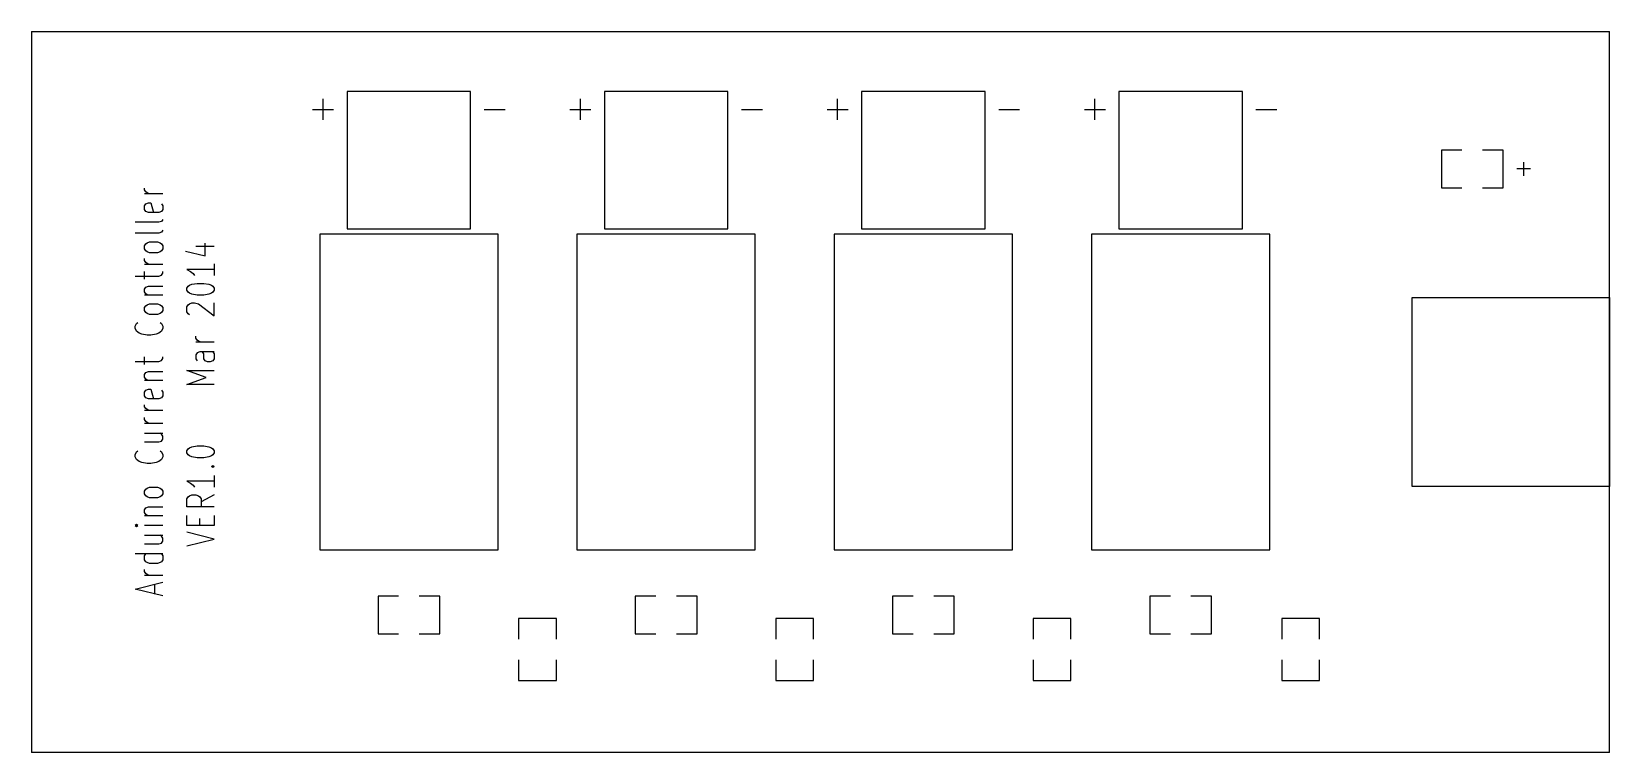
# Model space of a CAD drawing. Extents: x 43500 to 89500, y 31170 to 52170.
import ezdxf

# ---------------------------------------------------------------- set-up
doc = ezdxf.new("R2010")
doc.units = 0
doc.layers.add('BLACK', color=1, linetype='CONTINUOUS')

msp = doc.modelspace()

# ---------------------------------------------------------------- linework, layer by layer
at = {"layer": 'BLACK'}
for p, q in [((43500, 52170), (89500, 52170)), ((43500, 52170), (43500, 31170)), ((89500, 31170), (89500, 52170)), ((52000, 49596), (52000, 50206)), ((56300, 50420), (52700, 50420)), ((52700, 50420), (52700, 46420)), ((56300, 46420), (56300, 50420)), ((59500, 49596), (59500, 50206)), ((63800, 50420), (60200, 50420)), ((60200, 50420), (60200, 46420)), ((63800, 46420), (63800, 50420)), ((67000, 49596), (67000, 50206)), ((71300, 50420), (67700, 50420)), ((67700, 50420), (67700, 46420)), ((71300, 46420), (71300, 50420)), ((74500, 49596), (74500, 50206)), ((78800, 50420), (75200, 50420)), ((75200, 50420), (75200, 46420)), ((78800, 46420), (78800, 50420)), ((51695, 49901), (52305, 49901)), ((56695, 49901), (57305, 49901)), ((59195, 49901), (59805, 49901)), ((64195, 49901), (64805, 49901)), ((66695, 49901), (67305, 49901)), ((71695, 49901), (72305, 49901)), ((74195, 49901), (74805, 49901)), ((79195, 49901), (79805, 49901)), ((85200, 48720), (84600, 48720)), ((84600, 48720), (84600, 47620)), ((86400, 48720), (85800, 48720)), ((86400, 47620), (86400, 48720)), ((87000, 47970), (87000, 48370)), ((87200, 48170), (86800, 48170)), ((46790, 47555), (46790, 47612)), ((46829, 47498), (46790, 47555)), ((47324, 47441), (46790, 47441)), ((46867, 47469), (46829, 47498)), ((46943, 47441), (46867, 47469)), ((84600, 47620), (85200, 47620)), ((85800, 47620), (86400, 47620)), ((46790, 47098), (46829, 47155)), ((46790, 46984), (46790, 47098)), ((46829, 46927), (46790, 46984)), ((46829, 47155), (46905, 47184)), ((46905, 46898), (46829, 46927)), ((46905, 47184), (46981, 47184)), ((46981, 47184), (47057, 46898)), ((47286, 46927), (47210, 46898)), ((47286, 47155), (47324, 47098)), ((47324, 46984), (47286, 46927)), ((47324, 47098), (47324, 46984)), ((47210, 46613), (46524, 46613)), ((47210, 46898), (46905, 46898)), ((47286, 46641), (47210, 46613)), ((47324, 46699), (47286, 46641)), ((47210, 46299), (46524, 46299)), ((46829, 45984), (46867, 46013)), ((46867, 46013), (46943, 46042)), ((46943, 46042), (47171, 46042)), ((47171, 46042), (47248, 46013)), ((47286, 46327), (47210, 46299)), ((47248, 46013), (47286, 45984)), ((47324, 46385), (47286, 46327)), ((48557, 45634), (48557, 46006)), ((57100, 46270), (51900, 46270)), ((51900, 46270), (51900, 37070)), ((52700, 46420), (56300, 46420)), ((57100, 37070), (57100, 46270)), ((64600, 46270), (59400, 46270)), ((59400, 46270), (59400, 37070)), ((60200, 46420), (63800, 46420)), ((64600, 37070), (64600, 46270)), ((72100, 46270), (66900, 46270)), ((66900, 46270), (66900, 37070)), ((67700, 46420), (71300, 46420)), ((72100, 37070), (72100, 46270)), ((79600, 46270), (74400, 46270)), ((74400, 46270), (74400, 37070)), ((75200, 46420), (78800, 46420)), ((79600, 37070), (79600, 46270)), ((46790, 45927), (46829, 45984)), ((46790, 45842), (46790, 45927)), ((46829, 45784), (46790, 45842)), ((46790, 45499), (46790, 45556)), ((46867, 45756), (46829, 45784)), ((46943, 45727), (46867, 45756)), ((47171, 45727), (46943, 45727)), ((47248, 45756), (47171, 45727)), ((47286, 45784), (47248, 45756)), ((47286, 45984), (47324, 45927)), ((47324, 45842), (47286, 45784)), ((47324, 45927), (47324, 45842)), ((47986, 45777), (48557, 45634)), ((48290, 45920), (48824, 45920)), ((46829, 45442), (46790, 45499)), ((47324, 45385), (46790, 45385)), ((46790, 44956), (46790, 45185)), ((46867, 45413), (46829, 45442)), ((46943, 45385), (46867, 45413)), ((47286, 45070), (47324, 45128)), ((47324, 45128), (47324, 45185)), ((48824, 45235), (48024, 45235)), ((48024, 45235), (48138, 45178)), ((48138, 45178), (48214, 45120)), ((48214, 45120), (48252, 45063)), ((48824, 45406), (48824, 45063)), ((46524, 45042), (47210, 45042)), ((46790, 44670), (46829, 44727)), ((46790, 44585), (46790, 44670)), ((46829, 44727), (46905, 44756)), ((46905, 44756), (47324, 44756)), ((47210, 45042), (47286, 45070)), ((48024, 44692), (48062, 44749)), ((48024, 44635), (48024, 44692)), ((48062, 44578), (48024, 44635)), ((48062, 44749), (48100, 44778)), ((48100, 44778), (48176, 44807)), ((48176, 44807), (48329, 44835)), ((48329, 44835), (48519, 44835)), ((48519, 44835), (48671, 44807)), ((48671, 44807), (48748, 44778)), ((48748, 44778), (48786, 44749)), ((48786, 44749), (48824, 44692)), ((48824, 44635), (48786, 44578)), ((48824, 44692), (48824, 44635)), ((46829, 44527), (46790, 44585)), ((46790, 44499), (47324, 44499)), ((46790, 44127), (46829, 44184)), ((46867, 44499), (46829, 44527)), ((46829, 44184), (46867, 44213)), ((46867, 44213), (46943, 44242)), ((46943, 44242), (47171, 44242)), ((47171, 44242), (47248, 44213)), ((47248, 44213), (47286, 44184)), ((47286, 44184), (47324, 44127)), ((48024, 44150), (48062, 44207)), ((48100, 44549), (48062, 44578)), ((48062, 44207), (48100, 44236)), ((48176, 44521), (48100, 44549)), ((48100, 44236), (48176, 44264)), ((48329, 44492), (48176, 44521)), ((48176, 44264), (48252, 44264)), ((48252, 44264), (48367, 44236)), ((48519, 44492), (48329, 44492)), ((48367, 44236), (48824, 43893)), ((48671, 44521), (48519, 44492)), ((48748, 44549), (48671, 44521)), ((48786, 44578), (48748, 44549)), ((48824, 43893), (48824, 44264)), ((83750, 38920), (83750, 44420)), ((83750, 44420), (89500, 44420)), ((89500, 44420), (89500, 38920)), ((46790, 44042), (46790, 44127)), ((46829, 43984), (46790, 44042)), ((46867, 43956), (46829, 43984)), ((46943, 43927), (46867, 43956)), ((47171, 43927), (46943, 43927)), ((47248, 43956), (47171, 43927)), ((47286, 43984), (47248, 43956)), ((47324, 44042), (47286, 43984)), ((47324, 44127), (47324, 44042)), ((48024, 44007), (48024, 44150)), ((48062, 43950), (48024, 44007)), ((48100, 43921), (48062, 43950)), ((46524, 43584), (46562, 43670)), ((46524, 43527), (46524, 43584)), ((46562, 43442), (46524, 43527)), ((46562, 43670), (46600, 43699)), ((46638, 43384), (46562, 43442)), ((46714, 43356), (46638, 43384)), ((46867, 43327), (46714, 43356)), ((46981, 43327), (46867, 43327)), ((47133, 43356), (46981, 43327)), ((47210, 43384), (47133, 43356)), ((47286, 43442), (47210, 43384)), ((47248, 43699), (47286, 43670)), ((47286, 43670), (47324, 43584)), ((47324, 43527), (47286, 43442)), ((47324, 43584), (47324, 43527)), ((48290, 43236), (48290, 43293)), ((48329, 43179), (48290, 43236)), ((48824, 43122), (48290, 43122)), ((48329, 42807), (48290, 42750)), ((48367, 43150), (48329, 43179)), ((48405, 42836), (48329, 42807)), ((48443, 43122), (48367, 43150)), ((48824, 42836), (48405, 42836)), ((48519, 42779), (48481, 42836)), ((48786, 42836), (48824, 42779)), ((46524, 42556), (47210, 42556)), ((46790, 42470), (46790, 42699)), ((47210, 42556), (47286, 42584)), ((47286, 42584), (47324, 42642)), ((47324, 42642), (47324, 42699)), ((48290, 42750), (48290, 42636)), ((48290, 42636), (48329, 42579)), ((48519, 42636), (48519, 42779)), ((48557, 42579), (48519, 42636)), ((48633, 42550), (48557, 42579)), ((48710, 42550), (48633, 42550)), ((48786, 42579), (48710, 42550)), ((48824, 42636), (48786, 42579)), ((48824, 42779), (48824, 42636)), ((46790, 42184), (46829, 42241)), ((46790, 42099), (46790, 42184)), ((46829, 42041), (46790, 42099)), ((46790, 42013), (47324, 42013)), ((46829, 42241), (46905, 42270)), ((46867, 42013), (46829, 42041)), ((46905, 42270), (47324, 42270)), ((48595, 42093), (48024, 42293)), ((48024, 42293), (48824, 42293)), ((48024, 41893), (48595, 42093)), ((48824, 41893), (48024, 41893)), ((46790, 41670), (46829, 41727)), ((46790, 41556), (46790, 41670)), ((46829, 41499), (46790, 41556)), ((46829, 41727), (46905, 41756)), ((46905, 41470), (46829, 41499)), ((46905, 41756), (46981, 41756)), ((47210, 41470), (46905, 41470)), ((46981, 41756), (47057, 41470)), ((47286, 41499), (47210, 41470)), ((47286, 41727), (47324, 41670)), ((47324, 41556), (47286, 41499)), ((47324, 41670), (47324, 41556)), ((46790, 41242), (46790, 41299)), ((46829, 41185), (46790, 41242)), ((47324, 41128), (46790, 41128)), ((46867, 41156), (46829, 41185)), ((46943, 41128), (46867, 41156)), ((46790, 40871), (46790, 40928)), ((46829, 40814), (46790, 40871)), ((47324, 40757), (46790, 40757)), ((46867, 40785), (46829, 40814)), ((46943, 40757), (46867, 40785)), ((46790, 40471), (47324, 40471)), ((46790, 40214), (47210, 40214)), ((47210, 40214), (47286, 40242)), ((47286, 40442), (47248, 40471)), ((47324, 40385), (47286, 40442)), ((47286, 40242), (47324, 40300)), ((47324, 40300), (47324, 40385)), ((48062, 40013), (48100, 40042)), ((48100, 40042), (48176, 40071)), ((48176, 40071), (48329, 40099)), ((48329, 40099), (48519, 40099)), ((48519, 40099), (48671, 40071)), ((48671, 40071), (48748, 40042)), ((48748, 40042), (48786, 40013)), ((46524, 39842), (46562, 39928)), ((46524, 39785), (46524, 39842)), ((46562, 39700), (46524, 39785)), ((46562, 39928), (46600, 39957)), ((46638, 39642), (46562, 39700)), ((46714, 39614), (46638, 39642)), ((46867, 39585), (46714, 39614)), ((46981, 39585), (46867, 39585)), ((47133, 39614), (46981, 39585)), ((47210, 39642), (47133, 39614)), ((47286, 39700), (47210, 39642)), ((47248, 39957), (47286, 39928)), ((47286, 39928), (47324, 39842)), ((47324, 39785), (47286, 39700)), ((47324, 39842), (47324, 39785)), ((48024, 39956), (48062, 40013)), ((48024, 39899), (48024, 39956)), ((48062, 39842), (48024, 39899)), ((48100, 39813), (48062, 39842)), ((48176, 39785), (48100, 39813)), ((48329, 39756), (48176, 39785)), ((48519, 39756), (48329, 39756)), ((48671, 39785), (48519, 39756)), ((48748, 39813), (48671, 39785)), ((48786, 39842), (48748, 39813)), ((48786, 40013), (48824, 39956)), ((48824, 39899), (48786, 39842)), ((48824, 39956), (48824, 39899)), ((48748, 39499), (48786, 39527)), ((48786, 39470), (48748, 39499)), ((48748, 39499), (48824, 39499)), ((48786, 39527), (48824, 39499)), ((48824, 39499), (48786, 39470)), ((48824, 39242), (48824, 38899)), ((46790, 38785), (46829, 38842)), ((46790, 38700), (46790, 38785)), ((46829, 38642), (46790, 38700)), ((46829, 38842), (46867, 38871)), ((46867, 38614), (46829, 38642)), ((46867, 38871), (46943, 38900)), ((46943, 38900), (47171, 38900)), ((47171, 38900), (47248, 38871)), ((47248, 38871), (47286, 38842)), ((47286, 38642), (47248, 38614)), ((47286, 38842), (47324, 38785)), ((47324, 38700), (47286, 38642)), ((47324, 38785), (47324, 38700)), ((48824, 39071), (48024, 39071)), ((48024, 39071), (48138, 39014)), ((48062, 38614), (48100, 38642)), ((48100, 38642), (48176, 38671)), ((48138, 39014), (48214, 38956)), ((48176, 38671), (48290, 38671)), ((48214, 38956), (48252, 38899)), ((48290, 38671), (48367, 38642)), ((48367, 38642), (48405, 38614)), ((48824, 38671), (48443, 38471)), ((89500, 38920), (83750, 38920)), ((46790, 38242), (46829, 38299)), ((46790, 38157), (46790, 38242)), ((46829, 38299), (46905, 38328)), ((46943, 38585), (46867, 38614)), ((46905, 38328), (47324, 38328)), ((47171, 38585), (46943, 38585)), ((47248, 38614), (47171, 38585)), ((48024, 38556), (48062, 38614)), ((48024, 38328), (48024, 38556)), ((48824, 38328), (48024, 38328)), ((48405, 38614), (48443, 38556)), ((48443, 38556), (48443, 38328)), ((46562, 37813), (46524, 37785)), ((46524, 37785), (46562, 37756)), ((46524, 37785), (46600, 37785)), ((46600, 37785), (46562, 37813)), ((46562, 37756), (46600, 37785)), ((46829, 38099), (46790, 38157)), ((46790, 38071), (47324, 38071)), ((47324, 37785), (46790, 37785)), ((46867, 38071), (46829, 38099)), ((48024, 37785), (48024, 38071)), ((48824, 37785), (48024, 37785)), ((48405, 37785), (48405, 37985)), ((48824, 38071), (48824, 37785)), ((46790, 37499), (47324, 37499)), ((47210, 37242), (47286, 37270)), ((47286, 37470), (47248, 37499)), ((47324, 37413), (47286, 37470)), ((47286, 37270), (47324, 37328)), ((47324, 37328), (47324, 37413)), ((48824, 37385), (48024, 37585)), ((48024, 37185), (48824, 37385)), ((47324, 36956), (46524, 36956)), ((46790, 37242), (47210, 37242)), ((46790, 36899), (46829, 36956)), ((46790, 36785), (46790, 36899)), ((47286, 36956), (47324, 36899)), ((47324, 36899), (47324, 36785)), ((51900, 37070), (57100, 37070)), ((59400, 37070), (64600, 37070)), ((66900, 37070), (72100, 37070)), ((74400, 37070), (79600, 37070)), ((46829, 36727), (46790, 36785)), ((46790, 36442), (46790, 36499)), ((46829, 36385), (46790, 36442)), ((46867, 36699), (46829, 36727)), ((46867, 36356), (46829, 36385)), ((46943, 36670), (46867, 36699)), ((46943, 36328), (46867, 36356)), ((47171, 36670), (46943, 36670)), ((47248, 36699), (47171, 36670)), ((47286, 36727), (47248, 36699)), ((47324, 36785), (47286, 36727)), ((46524, 35928), (47324, 36128)), ((47324, 35728), (46524, 35928)), ((47324, 36328), (46790, 36328)), ((47095, 35785), (47095, 36071)), ((54200, 35720), (53600, 35720)), ((53600, 35720), (53600, 34620)), ((55400, 35720), (54800, 35720)), ((55400, 34620), (55400, 35720)), ((61700, 35720), (61100, 35720)), ((61100, 35720), (61100, 34620)), ((62900, 35720), (62300, 35720)), ((62900, 34620), (62900, 35720)), ((69200, 35720), (68600, 35720)), ((68600, 35720), (68600, 34620)), ((70400, 35720), (69800, 35720)), ((70400, 34620), (70400, 35720)), ((76700, 35720), (76100, 35720)), ((76100, 35720), (76100, 34620)), ((77900, 35720), (77300, 35720)), ((77900, 34620), (77900, 35720)), ((58800, 35070), (57700, 35070)), ((57700, 35070), (57700, 34470)), ((58800, 34470), (58800, 35070)), ((66300, 35070), (65200, 35070)), ((65200, 35070), (65200, 34470)), ((66300, 34470), (66300, 35070)), ((73800, 35070), (72700, 35070)), ((72700, 35070), (72700, 34470)), ((73800, 34470), (73800, 35070)), ((81050, 35070), (79950, 35070)), ((79950, 35070), (79950, 34470)), ((81050, 34470), (81050, 35070)), ((53600, 34620), (54200, 34620)), ((54800, 34620), (55400, 34620)), ((61100, 34620), (61700, 34620)), ((62300, 34620), (62900, 34620)), ((68600, 34620), (69200, 34620)), ((69800, 34620), (70400, 34620)), ((76100, 34620), (76700, 34620)), ((77300, 34620), (77900, 34620)), ((57700, 33870), (57700, 33270)), ((58800, 33270), (58800, 33870)), ((65200, 33870), (65200, 33270)), ((66300, 33270), (66300, 33870)), ((72700, 33870), (72700, 33270)), ((73800, 33270), (73800, 33870)), ((79950, 33870), (79950, 33270)), ((81050, 33270), (81050, 33870)), ((57700, 33270), (58800, 33270)), ((65200, 33270), (66300, 33270)), ((72700, 33270), (73800, 33270)), ((79950, 33270), (81050, 33270)), ((89500, 31170), (43500, 31170))]:
    msp.add_line(p, q, dxfattribs=at)

doc.saveas('drawing.dxf')
